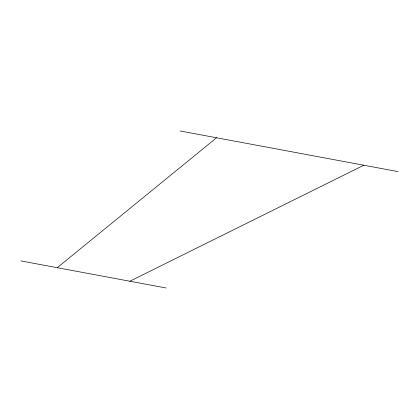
<?xml version="1.0" encoding="UTF-8"?>
<svg xmlns="http://www.w3.org/2000/svg" width="419" height="419" viewBox="0 0 419 419"><rect width="100%" height="100%" fill="white"/><g stroke="black" fill="none" stroke-linecap="round" stroke-linejoin="round"><path stroke-width="0.63" d="M57.246 267.694L216.571 137.772M129.838 281.228L363.828 165.227M180.28 131L398.05 171.612M20.95 260.927L166.133 288"/></g></svg>
